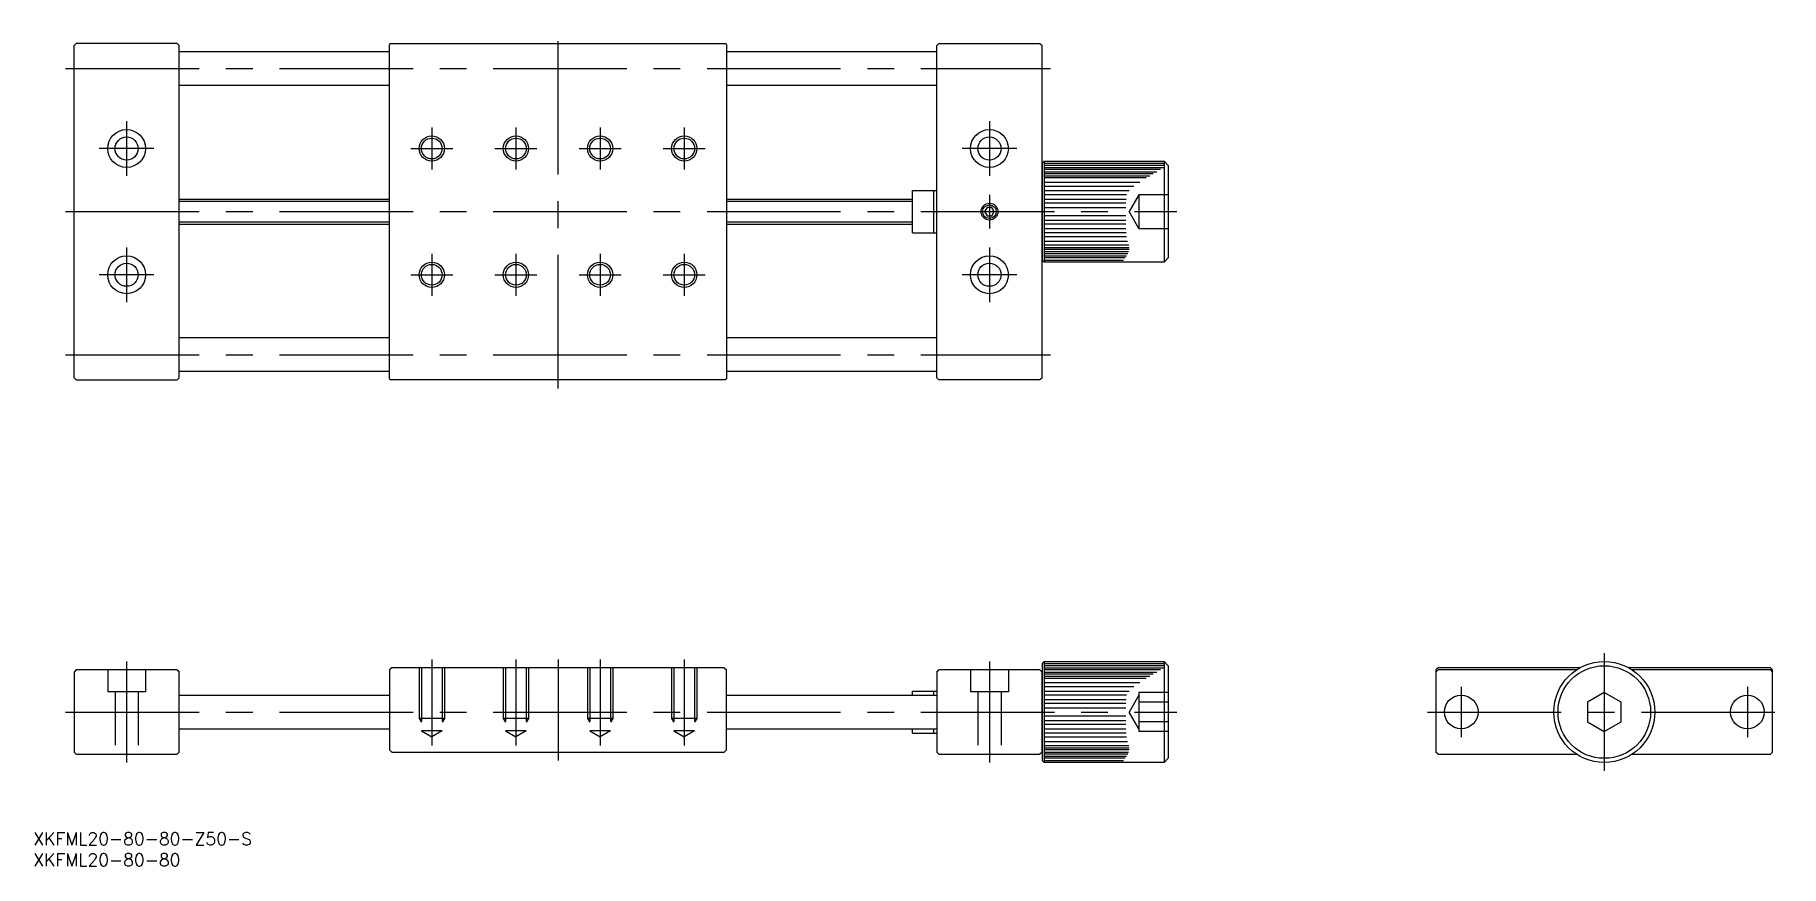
# Model space of a CAD drawing. Extents: x -373 to 42, y -37 to 161.
import ezdxf

# ---------------------------------------------------------------- set-up
doc = ezdxf.new("R2010")
doc.units = 0
doc.linetypes.add('CENTER', pattern=[50.8, 31.75, -6.35, 6.35, -6.35])
doc.linetypes.add('DASHED', pattern=[19.05, 12.7, -6.35])
doc.layers.get('0').update_dxf_attribs({"linetype": 'CONTINUOUS'})
doc.layers.add('CENTER', color=1, linetype='CONTINUOUS')
doc.styles.get("Standard").update_dxf_attribs({"font": 'txt.shx', "height": 3, "bigfont": 'bigfont.shx'})

msp = doc.modelspace()

# ---------------------------------------------------------------- linework, layer by layer
at = {"color": 7, "linetype": 'CONTINUOUS'}
for p, q in [((-363.09, 158.93), (-363.59, 158.43)), ((-363.59, 79.43), (-363.59, 158.43)), ((-339.09, 158.93), (-363.09, 158.93)), ((-339.09, 158.93), (-338.59, 158.43)), ((-338.59, 79.43), (-338.59, 158.43)), ((-288.29, 158.93), (-288.59, 158.63)), ((-288.59, 79.23), (-288.59, 158.63)), ((-288.29, 158.93), (-208.89, 158.93)), ((-208.59, 158.63), (-208.89, 158.93)), ((-208.59, 158.63), (-208.59, 79.23)), ((-158.09, 158.93), (-158.59, 158.43)), ((-158.59, 79.43), (-158.59, 158.43)), ((-158.09, 158.93), (-134.09, 158.93)), ((-134.09, 158.93), (-133.59, 158.43)), ((-133.59, 79.43), (-133.59, 158.43)), ((-288.59, 156.93), (-338.59, 156.93)), ((-158.59, 156.93), (-208.59, 156.93)), ((-288.59, 148.93), (-338.59, 148.93)), ((-158.59, 148.93), (-208.59, 148.93)), ((-133.09, 130.93), (-133.59, 130.43)), ((-133.59, 130.43), (-133.59, 107.43)), ((-133.09, 130.93), (-104.59, 130.93)), ((-133.09, 130.93), (-133.09, 106.93)), ((-133.09, 130.43), (-104.59, 130.43)), ((-104.59, 129.93), (-133.09, 129.93)), ((-133.09, 129.43), (-104.59, 129.43)), ((-105.46, 128.93), (-133.09, 128.93)), ((-104.59, 130.93), (-104.59, 106.93)), ((-103.59, 129.93), (-104.59, 130.93)), ((-103.59, 129.93), (-103.59, 107.93)), ((-133.09, 128.43), (-106.32, 128.43)), ((-107.17, 127.93), (-133.09, 127.93)), ((-133.09, 127.43), (-108, 127.43)), ((-108.82, 126.93), (-133.09, 126.93)), ((-133.09, 125.93), (-110.37, 125.93)), ((-111.78, 124.93), (-133.09, 124.93)), ((-338.59, 121.93), (-288.59, 121.93)), ((-208.59, 121.93), (-164.39, 121.93)), ((-164.39, 113.93), (-164.39, 123.93)), ((-164.39, 123.93), (-159.29, 123.93)), ((-159.29, 113.93), (-159.29, 123.93)), ((-159.29, 123.93), (-158.59, 123.93)), ((-133.09, 123.93), (-112.89, 123.93)), ((-113.53, 122.93), (-133.09, 122.93)), ((-133.09, 121.93), (-113.63, 121.93)), ((-113.68, 120.93), (-133.09, 120.93)), ((-146.66, 119.93), (-147.24, 118.93)), ((-147.24, 118.93), (-146.66, 117.93)), ((-145.51, 119.93), (-146.66, 119.93)), ((-146.66, 117.93), (-145.51, 117.93)), ((-144.93, 118.93), (-145.51, 119.93)), ((-145.51, 117.93), (-144.93, 118.93)), ((-133.09, 119.93), (-113.71, 119.93)), ((-113.72, 117.93), (-133.09, 117.93)), ((-133.09, 116.93), (-113.72, 116.93)), ((-338.59, 115.93), (-288.59, 115.93)), ((-208.59, 115.93), (-164.39, 115.93)), ((-164.39, 113.93), (-159.29, 113.93)), ((-159.29, 113.93), (-158.59, 113.93)), ((-113.7, 115.93), (-133.09, 115.93)), ((-133.09, 114.93), (-113.68, 114.93)), ((-113.63, 113.93), (-133.09, 113.93)), ((-113.51, 112.93), (-133.09, 112.93)), ((-133.09, 111.93), (-113.25, 111.93)), ((-112.96, 110.93), (-133.09, 110.93)), ((-133.09, 110.43), (-112.88, 110.43)), ((-112.89, 109.93), (-133.09, 109.93)), ((-133.09, 109.43), (-113.02, 109.43)), ((-113.23, 108.93), (-133.09, 108.93)), ((-133.09, 108.43), (-113.51, 108.43)), ((-113.85, 107.93), (-133.09, 107.93)), ((-104.59, 106.93), (-103.59, 107.93)), ((-133.09, 106.93), (-133.59, 107.43)), ((-133.09, 107.43), (-114.21, 107.43)), ((-104.59, 106.93), (-133.09, 106.93)), ((-288.59, 88.93), (-338.59, 88.93)), ((-158.59, 88.93), (-208.59, 88.93)), ((-363.09, 78.93), (-363.59, 79.43)), ((-363.09, 78.93), (-339.09, 78.93)), ((-338.59, 79.43), (-339.09, 78.93)), ((-288.59, 80.93), (-338.59, 80.93)), ((-288.59, 79.23), (-288.29, 78.93)), ((-208.89, 78.93), (-288.29, 78.93)), ((-208.59, 79.23), (-208.89, 78.93)), ((-158.59, 80.93), (-208.59, 80.93)), ((-158.09, 78.93), (-158.59, 79.43)), ((-134.09, 78.93), (-158.09, 78.93)), ((-133.59, 79.43), (-134.09, 78.93)), ((-363.09, 10), (-363.59, 9.5)), ((-363.59, 9.5), (-363.59, -9.5)), ((-339.09, 10), (-363.09, 10)), ((-339.09, 10), (-338.59, 9.5)), ((-338.59, -9.5), (-338.59, 9.5)), ((-288.09, 10.5), (-288.59, 10)), ((-288.59, 10), (-288.59, -9)), ((-209.09, 10.5), (-288.09, 10.5)), ((-209.09, 10.5), (-208.59, 10)), ((-208.59, -9), (-208.59, 10)), ((-158.59, 9.5), (-158.09, 10)), ((-158.59, 9.5), (-158.59, -9.5)), ((-134.09, 10), (-158.09, 10)), ((-134.09, 10), (-133.59, 9.5)), ((-133.09, 12), (-133.59, 11.5)), ((-133.59, 11.5), (-133.59, -11.5)), ((-133.59, -9.5), (-133.59, 9.5)), ((-133.09, 12), (-104.59, 12)), ((-133.09, 12), (-133.09, -12)), ((-133.09, 11.5), (-104.59, 11.5)), ((-104.59, 11), (-133.09, 11)), ((-133.09, 10.5), (-104.59, 10.5)), ((-105.46, 10), (-133.09, 10)), ((-133.09, 9.5), (-106.32, 9.5)), ((-107.17, 9), (-133.09, 9)), ((-133.09, 8.5), (-108, 8.5)), ((-104.59, 12), (-104.59, -12)), ((-103.59, 11), (-104.59, 12)), ((-103.59, 11), (-103.59, -11)), ((-39.5, 10.5), (-40, 10)), ((-40, 10), (-40, -9.5)), ((-39.5, 10), (-40, 9.5)), ((-5.81, 10.5), (-39.5, 10.5)), ((-6.63, 10), (-39.5, 10)), ((39.5, 10.5), (5.81, 10.5)), ((40, 10), (6.63, 10)), ((40, 10), (39.5, 10.5)), ((39.5, 10), (40, 9.5)), ((40, -9.5), (40, 10)), ((-164.39, 4), (-164.39, 5)), ((-164.39, 5), (-159.29, 5)), ((-159.29, 4), (-159.29, 5)), ((-159.29, 5), (-158.59, 5)), ((-108.82, 8), (-133.09, 8)), ((-133.09, 7), (-110.37, 7)), ((-111.78, 6), (-133.09, 6)), ((-133.09, 5), (-112.89, 5)), ((0, 4.62), (-4, 2.31)), ((4, 2.31), (0, 4.62)), ((-338.59, 4), (-288.59, 4)), ((-208.59, 4), (-158.59, 4)), ((-113.53, 4), (-133.09, 4)), ((-133.09, 3), (-113.63, 3)), ((-113.68, 2), (-133.09, 2)), ((-133.09, 1), (-113.71, 1)), ((-4, 2.31), (-4, -2.31)), ((4, -2.31), (4, 2.31)), ((-338.59, -4), (-288.59, -4)), ((-208.59, -4), (-158.59, -4)), ((-164.39, -5), (-164.39, -4)), ((-159.29, -5), (-159.29, -4)), ((-113.72, -1), (-133.09, -1)), ((-133.09, -2), (-113.72, -2)), ((-113.7, -3), (-133.09, -3)), ((-133.09, -4), (-113.68, -4)), ((-4, -2.31), (0, -4.62)), ((0, -4.62), (4, -2.31)), ((-164.39, -5), (-159.29, -5)), ((-159.29, -5), (-158.59, -5)), ((-113.63, -5), (-133.09, -5)), ((-113.51, -6), (-133.09, -6)), ((-133.09, -7), (-113.25, -7)), ((-112.96, -8), (-133.09, -8)), ((-363.09, -10), (-363.59, -9.5)), ((-363.09, -10), (-339.09, -10)), ((-338.59, -9.5), (-339.09, -10)), ((-288.59, -9), (-288.09, -9.5)), ((-288.09, -9.5), (-209.09, -9.5)), ((-208.59, -9), (-209.09, -9.5)), ((-158.59, -9.5), (-158.09, -10)), ((-158.09, -10), (-134.09, -10)), ((-133.59, -9.5), (-134.09, -10)), ((-133.59, -11.5), (-133.09, -12)), ((-133.09, -8.5), (-112.88, -8.5)), ((-112.89, -9), (-133.09, -9)), ((-133.09, -9.5), (-113.02, -9.5)), ((-113.23, -10), (-133.09, -10)), ((-133.09, -10.5), (-113.51, -10.5)), ((-113.85, -11), (-133.09, -11)), ((-133.09, -11.5), (-114.21, -11.5)), ((-104.59, -12), (-133.09, -12)), ((-104.59, -12), (-103.59, -11)), ((-39.5, -10), (-40, -9.5)), ((-39.5, -10), (-6.63, -10)), ((6.63, -10), (39.5, -10)), ((40, -9.5), (39.5, -10))]:
    msp.add_line(p, q, dxfattribs=at)
at = {"color": 3, "linetype": 'CONTINUOUS'}
for p, q in [((-338.59, 121.39), (-288.59, 121.39)), ((-208.59, 121.39), (-164.39, 121.39)), ((-338.59, 116.47), (-288.59, 116.47)), ((-208.59, 116.47), (-164.39, 116.47))]:
    msp.add_line(p, q, dxfattribs=at)
at = {"color": 3, "linetype": 'DASHED'}
for p, q in [((-110.59, 122.93), (-112.9, 118.93)), ((-103.59, 122.93), (-110.59, 122.93)), ((-110.59, 122.93), (-110.59, 114.93)), ((-110.59, 114.93), (-112.9, 118.93)), ((-110.59, 118.93), (-103.59, 118.93)), ((-110.59, 114.93), (-103.59, 114.93)), ((-355.59, 10), (-355.59, 4.8)), ((-346.59, 10), (-346.59, 4.8)), ((-281.59, 10.5), (-281.59, -1.5)), ((-281.05, 10.5), (-281.05, -4.5)), ((-276.13, 10.5), (-276.13, -4.5)), ((-275.59, 10.5), (-275.59, -1.5)), ((-261.59, 10.5), (-261.59, -1.5)), ((-261.05, 10.5), (-261.05, -4.5)), ((-256.13, 10.5), (-256.13, -4.5)), ((-255.59, 10.5), (-255.59, -1.5)), ((-241.59, 10.5), (-241.59, -1.5)), ((-241.05, 10.5), (-241.05, -4.5)), ((-236.13, 10.5), (-236.13, -4.5)), ((-235.59, 10.5), (-235.59, -1.5)), ((-221.59, 10.5), (-221.59, -1.5)), ((-221.05, 10.5), (-221.05, -4.5)), ((-216.13, 10.5), (-216.13, -4.5)), ((-215.59, 10.5), (-215.59, -1.5)), ((-150.59, 10), (-150.59, 4.8)), ((-141.59, 10), (-141.59, 4.8)), ((-346.59, 4.8), (-355.59, 4.8)), ((-353.84, 4.8), (-353.84, -10)), ((-348.34, 4.8), (-348.34, -10)), ((-141.59, 4.8), (-150.59, 4.8)), ((-148.84, 4.8), (-148.84, -10)), ((-143.34, 4.8), (-143.34, -10)), ((-110.59, 4.62), (-110.59, -4.62)), ((-103.59, 4.62), (-110.59, 4.62)), ((-110.59, 4), (-112.9, 0)), ((-103.59, 2.31), (-110.59, 2.31)), ((-275.59, -1.5), (-281.59, -1.5)), ((-281.59, -1.5), (-281.05, -2.44)), ((-275.59, -1.5), (-276.13, -2.44)), ((-255.59, -1.5), (-261.59, -1.5)), ((-261.59, -1.5), (-261.05, -2.44)), ((-255.59, -1.5), (-256.13, -2.44)), ((-235.59, -1.5), (-241.59, -1.5)), ((-241.59, -1.5), (-241.05, -2.44)), ((-235.59, -1.5), (-236.13, -2.44)), ((-215.59, -1.5), (-221.59, -1.5)), ((-221.59, -1.5), (-221.05, -2.44)), ((-215.59, -1.5), (-216.13, -2.44)), ((-110.59, -4), (-112.9, 0)), ((-103.59, -2.31), (-110.59, -2.31)), ((-276.13, -4.5), (-281.05, -4.5)), ((-281.05, -4.5), (-278.59, -5.92)), ((-276.13, -4.5), (-278.59, -5.92)), ((-256.13, -4.5), (-261.05, -4.5)), ((-261.05, -4.5), (-258.59, -5.92)), ((-256.13, -4.5), (-258.59, -5.92)), ((-236.13, -4.5), (-241.05, -4.5)), ((-241.05, -4.5), (-238.59, -5.92)), ((-236.13, -4.5), (-238.59, -5.92)), ((-216.13, -4.5), (-221.05, -4.5)), ((-221.05, -4.5), (-218.59, -5.92)), ((-216.13, -4.5), (-218.59, -5.92)), ((-103.59, -4.62), (-110.59, -4.62))]:
    msp.add_line(p, q, dxfattribs=at)
at = {"color": 7, "linetype": 'CONTINUOUS'}
for centre, radius in [((-351.09, 133.93), 4.5), ((-146.09, 133.93), 4.5), ((-351.09, 133.93), 2.75), ((-278.59, 133.93), 2.46), ((-258.59, 133.93), 2.46), ((-238.59, 133.93), 2.46), ((-218.59, 133.93), 2.46), ((-146.09, 133.93), 2.75), ((-146.09, 118.93), 1.62), ((-351.09, 103.93), 4.5), ((-146.09, 103.93), 4.5), ((-351.09, 103.93), 2.75), ((-278.59, 103.93), 2.46), ((-258.59, 103.93), 2.46), ((-238.59, 103.93), 2.46), ((-218.59, 103.93), 2.46), ((-146.09, 103.93), 2.75), ((0, 0), 12), ((0, 0), 11), ((-34, 0), 4), ((34, 0), 4)]:
    msp.add_circle(centre, radius, dxfattribs=at)
at = {"color": 3, "linetype": 'CONTINUOUS'}
for centre, radius in [((-278.59, 133.93), 3), ((-258.59, 133.93), 3), ((-238.59, 133.93), 3), ((-218.59, 133.93), 3), ((-146.09, 118.93), 2), ((-278.59, 103.93), 3), ((-258.59, 103.93), 3), ((-238.59, 103.93), 3), ((-218.59, 103.93), 3)]:
    msp.add_circle(centre, radius, dxfattribs=at)
at = {"layer": 'CENTER', "color": 1, "linetype": 'CENTER'}
for p, q in [((-248.59, 76.93), (-248.59, 160.93)), ((-365.59, 152.93), (-131.59, 152.93)), ((-351.09, 140.43), (-351.09, 127.43)), ((-278.59, 138.93), (-278.59, 128.93)), ((-258.59, 138.93), (-258.59, 128.93)), ((-238.59, 138.93), (-238.59, 128.93)), ((-218.59, 138.93), (-218.59, 128.93)), ((-146.09, 140.43), (-146.09, 127.43)), ((-344.59, 133.93), (-357.59, 133.93)), ((-283.59, 133.93), (-273.59, 133.93)), ((-263.59, 133.93), (-253.59, 133.93)), ((-243.59, 133.93), (-233.59, 133.93)), ((-223.59, 133.93), (-213.59, 133.93)), ((-139.59, 133.93), (-152.59, 133.93)), ((-146.09, 122.93), (-146.09, 114.93)), ((-365.59, 118.93), (-101.59, 118.93)), ((-150.24, 118.93), (-141.94, 118.93)), ((-351.09, 110.43), (-351.09, 97.43)), ((-278.59, 108.93), (-278.59, 98.93)), ((-258.59, 108.93), (-258.59, 98.93)), ((-238.59, 108.93), (-238.59, 98.93)), ((-218.59, 108.93), (-218.59, 98.93)), ((-146.09, 110.43), (-146.09, 97.43)), ((-344.59, 103.93), (-357.59, 103.93)), ((-283.59, 103.93), (-273.59, 103.93)), ((-263.59, 103.93), (-253.59, 103.93)), ((-243.59, 103.93), (-233.59, 103.93)), ((-223.59, 103.93), (-213.59, 103.93)), ((-139.59, 103.93), (-152.59, 103.93)), ((-365.59, 84.93), (-131.59, 84.93)), ((-278.59, 12.5), (-278.59, -7.92)), ((-258.59, 12.5), (-258.59, -7.92)), ((-248.59, 12.5), (-248.59, -11.5)), ((-238.59, 12.5), (-238.59, -7.92)), ((-218.59, 12.5), (-218.59, -7.92)), ((0, 14), (0, -14)), ((-351.09, 12), (-351.09, -12)), ((-146.09, 12), (-146.09, -12)), ((-34, 6), (-34, -6)), ((34, 6), (34, -6)), ((-365.59, 0), (-101.59, 0)), ((-42, 0), (42, 0))]:
    msp.add_line(p, q, dxfattribs=at)

# ---------------------------------------------------------------- texts
at = {"color": 7, "linetype": 'CONTINUOUS'}
for s, p in [('XKFML20-80-80-Z50-S', (-373.26, -31.61)), ('XKFML20-80-80', (-373.26, -36.61))]:
    msp.add_text(s, height=3, dxfattribs=at).set_placement(p)

doc.saveas('drawing.dxf')
